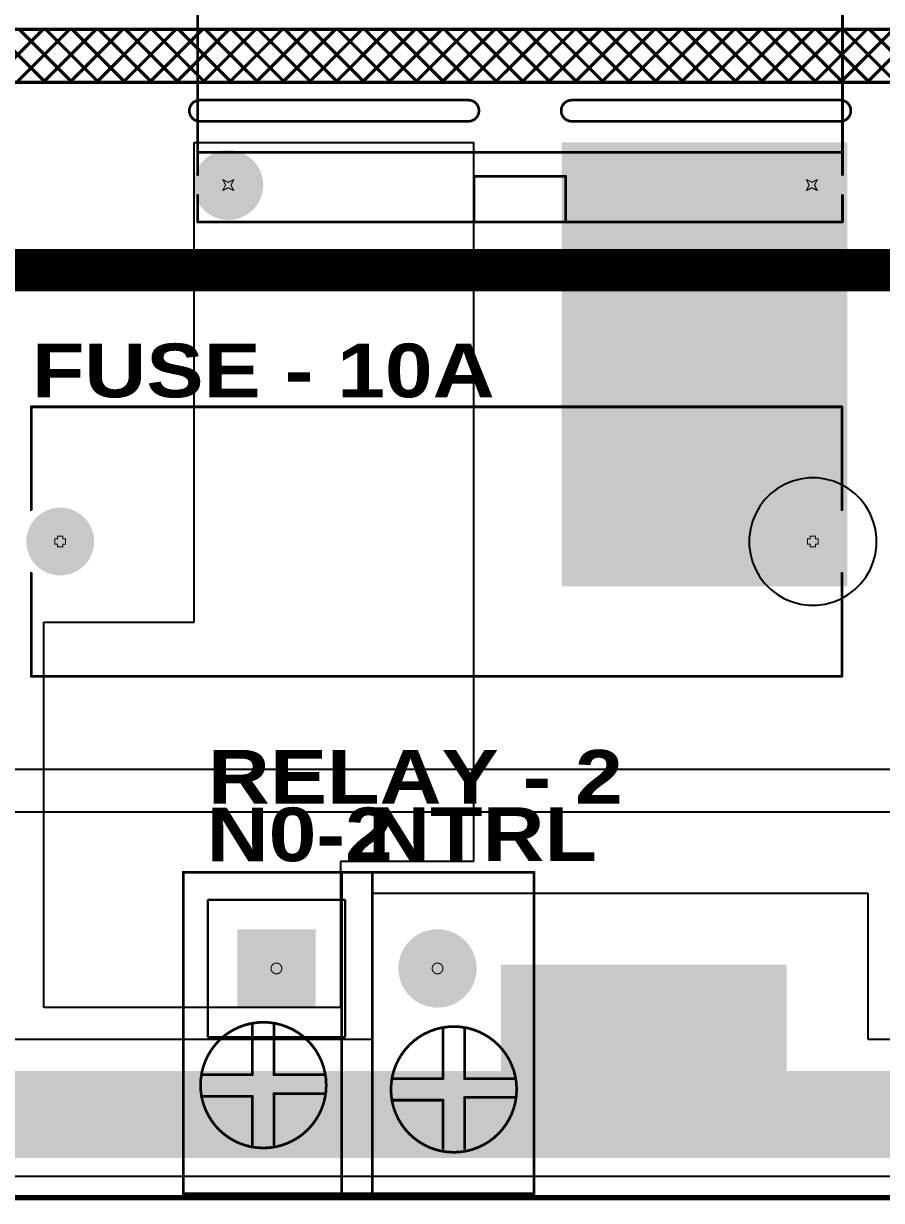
# Model space of a CAD drawing. Header units: inches. Extents: x 0 to 212, y 0 to 208.
# Drawn here: x 1.482 to 3.08, y -0.159 to 2.032 of the extents above; entities that cross this region are included whole.
import ezdxf

# ---------------------------------------------------------------- set-up
doc = ezdxf.new("R2010")
doc.units = ezdxf.units.IN
doc.header["$MEASUREMENT"] = 0
for name, color, linetype in [('Board Outline', 216, 'Continuous'), ('Bottom Layer', 5, 'Continuous'), ('Bottom Overlay', 54, 'Continuous'), ('Bottom Solder', 6, 'Continuous'), ('Drill Drawing', 1, 'Continuous'), ('Multi-Layer', 9, 'Continuous'), ('Pad Holes', 156, 'Continuous'), ('Top Layer', 1, 'Continuous'), ('Top Overlay', 2, 'Continuous'), ('Top Solder', 216, 'Continuous')]:
    doc.layers.add(name, color=color, linetype=linetype)
doc.styles.add('Arial', font='', dxfattribs={"height": 0.2})
doc.styles.add('Arial Black_Bold', font='', dxfattribs={"height": 0.2})
doc.styles.get('Arial').set_extended_font_data('Arial')
doc.styles.get('Arial Black_Bold').set_extended_font_data('Arial Black', bold=True)

# ---------------------------------------------------------------- blocks, each defined once
blk = doc.blocks.new('DBT50G_7_62_2P_BK_P_4')
at = {"layer": 'Bottom Layer'}
blk.add_hatch(color=5, dxfattribs=at).paths.add_polyline_path([(-0.2189, 0.0689), (-0.0811, 0.0689), (-0.0811, -0.0689), (-0.2189, -0.0689)])
h = blk.add_hatch(color=5, dxfattribs=at)
edge = h.paths.add_edge_path()
edge.add_arc((0.15, 0), 0.0689, 0, 360)
at = {"layer": 'Bottom Solder'}
blk.add_hatch(color=6, dxfattribs=at).paths.add_polyline_path([(-0.2229, 0.0729), (-0.0771, 0.0729), (-0.0771, -0.0729), (-0.2229, -0.0729)])
h = blk.add_hatch(color=6, dxfattribs=at)
edge = h.paths.add_edge_path()
edge.add_arc((0.15, 0), 0.0729, 0, 360)
at = {"layer": 'Multi-Layer'}
blk.add_hatch(color=9, dxfattribs=at).paths.add_polyline_path([(-0.2189, 0.0689), (-0.0811, 0.0689), (-0.0811, -0.0689), (-0.2189, -0.0689)])
h = blk.add_hatch(color=9, dxfattribs=at)
edge = h.paths.add_edge_path()
edge.add_arc((0.15, 0), 0.0689, 0, 360)
at = {"layer": 'Pad Holes'}
h = blk.add_hatch(color=7, dxfattribs=at)
edge = h.paths.add_edge_path()
edge.add_arc((-0.15, 0), 0.0335, 0, 360)
h = blk.add_hatch(color=7, dxfattribs=at)
edge = h.paths.add_edge_path()
edge.add_arc((0.15, 0), 0.0335, 0, 360)
at = {"layer": 'Top Layer'}
blk.add_hatch(color=1, dxfattribs=at).paths.add_polyline_path([(-0.2189, 0.0689), (-0.0811, 0.0689), (-0.0811, -0.0689), (-0.2189, -0.0689)])
h = blk.add_hatch(color=1, dxfattribs=at)
edge = h.paths.add_edge_path()
edge.add_arc((0.15, 0), 0.0689, 0, 360)
at = {"layer": 'Top Solder'}
blk.add_hatch(color=216, dxfattribs=at).paths.add_polyline_path([(-0.2229, 0.0729), (-0.0771, 0.0729), (-0.0771, -0.0729), (-0.2229, -0.0729)])
h = blk.add_hatch(color=216, dxfattribs=at)
edge = h.paths.add_edge_path()
edge.add_arc((0.15, 0), 0.0729, 0, 360)
at = {"layer": 'Top Overlay', "const_width": 0.005}
for points in [[(-0.3236, -0.4193), (-0.3236, 0.1791)], [(-0.3236, 0.1791), (0.3299, 0.1791)], [(-0.0284, -0.4193), (-0.0284, 0.1791)], [(-0.0284, 0.1791), (0.0287, 0.1791)], [(0.0287, -0.4193), (0.0287, 0.1791)], [(0.3299, -0.4193), (0.3299, 0.1791)], [(-0.1946, -0.198), (-0.1946, -0.103)], [(-0.1546, -0.198), (-0.1546, -0.103)], [(0.1604, -0.2052), (0.1604, -0.1102)], [(0.2004, -0.2052), (0.2004, -0.1102)], [(-0.2896, -0.198), (-0.1946, -0.198)], [(-0.1546, -0.198), (-0.0596, -0.198)], [(0.0654, -0.2052), (0.1604, -0.2052)], [(0.2004, -0.2052), (0.2954, -0.2052)], [(-0.2896, -0.238), (-0.1946, -0.238)], [(-0.1946, -0.328), (-0.1946, -0.238)], [(-0.1546, -0.328), (-0.1546, -0.233)], [(-0.1546, -0.233), (-0.0596, -0.233)], [(0.2004, -0.3352), (0.2004, -0.2402)], [(0.2004, -0.2402), (0.2954, -0.2402)], [(0.0654, -0.2452), (0.1604, -0.2452)], [(0.1604, -0.3352), (0.1604, -0.2452)], [(-0.3236, -0.4193), (0.3299, -0.4193)], [(-0.0284, -0.4193), (0.0287, -0.4193)]]:
    blk.add_lwpolyline(points, dxfattribs=at)
at = {"layer": 'Top Overlay'}
for points, const_width in [([(-0.3249, 0.1791, 1), (-0.3224, 0.1791, 1)], 0.0025), ([(-0.3249, 0.1791, 1), (-0.3224, 0.1791, 1)], 0.0025), ([(-0.0296, 0.1791, 1), (-0.0271, 0.1791, 1)], 0.0025), ([(-0.0296, 0.1791, 1), (-0.0271, 0.1791, 1)], 0.0025), ([(0.0275, 0.1791, 1), (0.03, 0.1791, 1)], 0.0025), ([(0.0275, 0.1791, 1), (0.03, 0.1791, 1)], 0.0025), ([(0.3287, 0.1791, 1), (0.3312, 0.1791, 1)], 0.0025), ([(0.3287, 0.1791, 1), (0.3312, 0.1791, 1)], 0.0025), ([(-0.0572, -0.2172, 1), (-0.2913, -0.2172, 1)], 0.005), ([(-0.1959, -0.103, 1), (-0.1934, -0.103, 1)], 0.0025), ([(-0.1559, -0.103, 1), (-0.1534, -0.103, 1)], 0.0025), ([(0.2974, -0.2252, 1), (0.0633, -0.2252, 1)], 0.005), ([(0.1591, -0.1102, 1), (0.1616, -0.1102, 1)], 0.0025), ([(0.1991, -0.1102, 1), (0.2016, -0.1102, 1)], 0.0025), ([(-0.2909, -0.198, 1), (-0.2884, -0.198, 1)], 0.0025), ([(-0.1959, -0.198, 1), (-0.1934, -0.198, 1)], 0.0025), ([(-0.1959, -0.198, 1), (-0.1934, -0.198, 1)], 0.0025), ([(-0.1559, -0.198, 1), (-0.1534, -0.198, 1)], 0.0025), ([(-0.1559, -0.198, 1), (-0.1534, -0.198, 1)], 0.0025), ([(-0.0609, -0.198, 1), (-0.0584, -0.198, 1)], 0.0025), ([(-0.2926, -0.2172, 1), (-0.2901, -0.2172, 1)], 0.0025), ([(-0.0585, -0.2172, 1), (-0.056, -0.2172, 1)], 0.0025), ([(0.0641, -0.2052, 1), (0.0666, -0.2052, 1)], 0.0025), ([(0.1591, -0.2052, 1), (0.1616, -0.2052, 1)], 0.0025), ([(0.1591, -0.2052, 1), (0.1616, -0.2052, 1)], 0.0025), ([(0.1991, -0.2052, 1), (0.2016, -0.2052, 1)], 0.0025), ([(0.1991, -0.2052, 1), (0.2016, -0.2052, 1)], 0.0025), ([(0.2941, -0.2052, 1), (0.2966, -0.2052, 1)], 0.0025), ([(-0.2909, -0.238, 1), (-0.2884, -0.238, 1)], 0.0025), ([(-0.1959, -0.238, 1), (-0.1934, -0.238, 1)], 0.0025), ([(-0.1959, -0.238, 1), (-0.1934, -0.238, 1)], 0.0025), ([(-0.1559, -0.233, 1), (-0.1534, -0.233, 1)], 0.0025), ([(-0.1559, -0.233, 1), (-0.1534, -0.233, 1)], 0.0025), ([(-0.0609, -0.233, 1), (-0.0584, -0.233, 1)], 0.0025), ([(0.0621, -0.2252, 1), (0.0645, -0.2252, 1)], 0.0025), ([(0.1991, -0.2402, 1), (0.2016, -0.2402, 1)], 0.0025), ([(0.1991, -0.2402, 1), (0.2016, -0.2402, 1)], 0.0025), ([(0.2941, -0.2402, 1), (0.2966, -0.2402, 1)], 0.0025), ([(0.2962, -0.2252, 1), (0.2987, -0.2252, 1)], 0.0025), ([(0.0641, -0.2452, 1), (0.0666, -0.2452, 1)], 0.0025), ([(0.1591, -0.2452, 1), (0.1616, -0.2452, 1)], 0.0025), ([(0.1591, -0.2452, 1), (0.1616, -0.2452, 1)], 0.0025), ([(-0.1959, -0.328, 1), (-0.1934, -0.328, 1)], 0.0025), ([(-0.1559, -0.328, 1), (-0.1534, -0.328, 1)], 0.0025), ([(0.1591, -0.3352, 1), (0.1616, -0.3352, 1)], 0.0025), ([(0.1991, -0.3352, 1), (0.2016, -0.3352, 1)], 0.0025), ([(-0.3249, -0.4193, 1), (-0.3224, -0.4193, 1)], 0.0025), ([(-0.3249, -0.4193, 1), (-0.3224, -0.4193, 1)], 0.0025), ([(-0.0296, -0.4193, 1), (-0.0271, -0.4193, 1)], 0.0025), ([(-0.0296, -0.4193, 1), (-0.0271, -0.4193, 1)], 0.0025), ([(0.0275, -0.4193, 1), (0.03, -0.4193, 1)], 0.0025), ([(0.0275, -0.4193, 1), (0.03, -0.4193, 1)], 0.0025), ([(0.3287, -0.4193, 1), (0.3312, -0.4193, 1)], 0.0025), ([(0.3287, -0.4193, 1), (0.3312, -0.4193, 1)], 0.0025)]:
    blk.add_lwpolyline(points, format="xyb", close=True, dxfattribs=dict(at, const_width=const_width))
blk = doc.blocks.new('G4A_1A_PE_DC24_95')
at = {"layer": 'Bottom Layer'}
blk.add_hatch(color=5, dxfattribs=at).paths.add_polyline_path([(-0.4094, 0.1732), (-0.5354, 0.1732), (-0.5354, 0.2992), (-0.4094, 0.2992)])
h = blk.add_hatch(color=5, dxfattribs=at)
edge = h.paths.add_edge_path()
edge.add_arc((0.3937, 0.2362), 0.063, 0, 360)
h = blk.add_hatch(color=5, dxfattribs=at)
edge = h.paths.add_edge_path()
edge.add_arc((-0.5433, -0.2362), 0.063, 0, 360)
h = blk.add_hatch(color=5, dxfattribs=at)
edge = h.paths.add_edge_path()
edge.add_arc((0.5433, -0.2362), 0.063, 0, 360)
at = {"layer": 'Bottom Solder'}
blk.add_hatch(color=6, dxfattribs=at).paths.add_polyline_path([(-0.4074, 0.1712), (-0.5374, 0.1712), (-0.5374, 0.3012), (-0.4074, 0.3012)])
h = blk.add_hatch(color=6, dxfattribs=at)
edge = h.paths.add_edge_path()
edge.add_arc((0.3937, 0.2362), 0.065, 0, 360)
h = blk.add_hatch(color=6, dxfattribs=at)
edge = h.paths.add_edge_path()
edge.add_arc((-0.5433, -0.2362), 0.065, 0, 360)
h = blk.add_hatch(color=6, dxfattribs=at)
edge = h.paths.add_edge_path()
edge.add_arc((0.5433, -0.2362), 0.065, 0, 360)
at = {"layer": 'Multi-Layer'}
blk.add_hatch(color=9, dxfattribs=at).paths.add_polyline_path([(-0.4094, 0.1732), (-0.5354, 0.1732), (-0.5354, 0.2992), (-0.4094, 0.2992)])
h = blk.add_hatch(color=9, dxfattribs=at)
edge = h.paths.add_edge_path()
edge.add_arc((0.3937, 0.2362), 0.063, 0, 360)
h = blk.add_hatch(color=9, dxfattribs=at)
edge = h.paths.add_edge_path()
edge.add_arc((-0.5433, -0.2362), 0.063, 0, 360)
h = blk.add_hatch(color=9, dxfattribs=at)
edge = h.paths.add_edge_path()
edge.add_arc((0.5433, -0.2362), 0.063, 0, 360)
at = {"layer": 'Pad Holes'}
h = blk.add_hatch(color=7, dxfattribs=at)
edge = h.paths.add_edge_path()
edge.add_arc((-0.4724, 0.2362), 0.0354, 0, 360)
h = blk.add_hatch(color=7, dxfattribs=at)
edge = h.paths.add_edge_path()
edge.add_arc((0.3937, 0.2362), 0.0354, 0, 360)
h = blk.add_hatch(color=7, dxfattribs=at)
edge = h.paths.add_edge_path()
edge.add_arc((-0.5433, -0.2362), 0.0354, 0, 360)
h = blk.add_hatch(color=7, dxfattribs=at)
edge = h.paths.add_edge_path()
edge.add_arc((0.5433, -0.2362), 0.0354, 0, 360)
at = {"layer": 'Top Layer'}
blk.add_hatch(color=1, dxfattribs=at).paths.add_polyline_path([(-0.4094, 0.1732), (-0.5354, 0.1732), (-0.5354, 0.2992), (-0.4094, 0.2992)])
h = blk.add_hatch(color=1, dxfattribs=at)
edge = h.paths.add_edge_path()
edge.add_arc((0.3937, 0.2362), 0.063, 0, 360)
h = blk.add_hatch(color=1, dxfattribs=at)
edge = h.paths.add_edge_path()
edge.add_arc((-0.5433, -0.2362), 0.063, 0, 360)
h = blk.add_hatch(color=1, dxfattribs=at)
edge = h.paths.add_edge_path()
edge.add_arc((0.5433, -0.2362), 0.063, 0, 360)
at = {"layer": 'Top Solder'}
blk.add_hatch(color=216, dxfattribs=at).paths.add_polyline_path([(-0.4074, 0.1712), (-0.5374, 0.1712), (-0.5374, 0.3012), (-0.4074, 0.3012)])
h = blk.add_hatch(color=216, dxfattribs=at)
edge = h.paths.add_edge_path()
edge.add_arc((0.3937, 0.2362), 0.065, 0, 360)
h = blk.add_hatch(color=216, dxfattribs=at)
edge = h.paths.add_edge_path()
edge.add_arc((-0.5433, -0.2362), 0.065, 0, 360)
h = blk.add_hatch(color=216, dxfattribs=at)
edge = h.paths.add_edge_path()
edge.add_arc((0.5433, -0.2362), 0.065, 0, 360)
at = {"layer": 'Top Overlay', "const_width": 0.005}
for points in [[(-0.6004, -0.2169), (-0.6004, 0.3248)], [(-0.6004, 0.3248), (0.6004, 0.3248)], [(0.6004, -0.217), (0.6004, 0.3248)], [(-0.6004, 0.1569), (0.6004, 0.1569)], [(-0.6004, -0.1752), (0.6004, -0.1752)], [(-0.0861, -0.22), (0.085, -0.22)], [(-0.0861, -0.3051), (-0.0861, -0.22)], [(0.085, -0.3051), (0.085, -0.22)], [(-0.6004, -0.3051), (-0.6004, -0.2555)], [(0.6004, -0.3051), (0.6004, -0.2554)], [(-0.6004, -0.3051), (0.6004, -0.3051)]]:
    blk.add_lwpolyline(points, dxfattribs=at)
at = {"layer": 'Top Overlay', "const_width": 0.0025}
for points in [[(-0.6016, 0.3248, 1), (-0.5991, 0.3248, 1)], [(-0.6017, 0.3248, 1), (-0.5992, 0.3248, 1)], [(0.5991, 0.3248, 1), (0.6016, 0.3248, 1)], [(0.5991, 0.3248, 1), (0.6016, 0.3248, 1)], [(-0.6016, 0.1569, 1), (-0.5991, 0.1569, 1)], [(0.5991, 0.1569, 1), (0.6016, 0.1569, 1)], [(-0.6016, -0.1752, 1), (-0.5991, -0.1752, 1)], [(0.5991, -0.1752, 1), (0.6016, -0.1752, 1)], [(-0.6016, -0.2169, 1), (-0.5991, -0.2169, 1)], [(-0.0874, -0.22, 1), (-0.0849, -0.22, 1)], [(-0.0874, -0.22, 1), (-0.0849, -0.22, 1)], [(0.0837, -0.22, 1), (0.0862, -0.22, 1)], [(0.0837, -0.22, 1), (0.0862, -0.22, 1)], [(0.5991, -0.217, 1), (0.6016, -0.217, 1)], [(-0.6016, -0.2555, 1), (-0.5991, -0.2555, 1)], [(0.5991, -0.2554, 1), (0.6016, -0.2554, 1)], [(-0.6016, -0.3051, 1), (-0.5991, -0.3051, 1)], [(-0.6017, -0.3051, 1), (-0.5992, -0.3051, 1)], [(-0.0874, -0.3051, 1), (-0.0849, -0.3051, 1)], [(0.0837, -0.3051, 1), (0.0862, -0.3051, 1)], [(0.5991, -0.3051, 1), (0.6016, -0.3051, 1)], [(0.5991, -0.3051, 1), (0.6016, -0.3051, 1)]]:
    blk.add_lwpolyline(points, format="xyb", close=True, dxfattribs=at)
at = {"layer": 'Top Overlay', "style": 'Arial'}
blk.add_text('1', height=0.0315, rotation=360, dxfattribs=at).set_placement((-0.3781, 0.2109))
blk = doc.blocks.new('03540101ZXGY_99')
at = {"layer": 'Bottom Layer'}
h = blk.add_hatch(color=5, dxfattribs=at)
edge = h.paths.add_edge_path()
edge.add_arc((-0.7008, 0), 0.0591, 0, 360)
h = blk.add_hatch(color=5, dxfattribs=at)
edge = h.paths.add_edge_path()
edge.add_arc((0.7008, 0), 0.0591, 0, 360)
at = {"layer": 'Bottom Solder'}
h = blk.add_hatch(color=6, dxfattribs=at)
edge = h.paths.add_edge_path()
edge.add_arc((-0.7008, 0), 0.0631, 0, 360)
h = blk.add_hatch(color=6, dxfattribs=at)
edge = h.paths.add_edge_path()
edge.add_arc((0.7008, 0), 0.0631, 0, 360)
at = {"layer": 'Multi-Layer'}
h = blk.add_hatch(color=9, dxfattribs=at)
edge = h.paths.add_edge_path()
edge.add_arc((-0.7008, 0), 0.0591, 0, 360)
h = blk.add_hatch(color=9, dxfattribs=at)
edge = h.paths.add_edge_path()
edge.add_arc((0.7008, 0), 0.0591, 0, 360)
at = {"layer": 'Pad Holes'}
h = blk.add_hatch(color=7, dxfattribs=at)
edge = h.paths.add_edge_path()
edge.add_arc((-0.7008, 0), 0.0297, 0, 360)
h = blk.add_hatch(color=7, dxfattribs=at)
edge = h.paths.add_edge_path()
edge.add_arc((0.7008, 0), 0.0297, 0, 360)
at = {"layer": 'Top Layer'}
h = blk.add_hatch(color=1, dxfattribs=at)
edge = h.paths.add_edge_path()
edge.add_arc((-0.7008, 0), 0.0591, 0, 360)
h = blk.add_hatch(color=1, dxfattribs=at)
edge = h.paths.add_edge_path()
edge.add_arc((0.7008, 0), 0.0591, 0, 360)
at = {"layer": 'Top Solder'}
h = blk.add_hatch(color=216, dxfattribs=at)
edge = h.paths.add_edge_path()
edge.add_arc((-0.7008, 0), 0.0631, 0, 360)
h = blk.add_hatch(color=216, dxfattribs=at)
edge = h.paths.add_edge_path()
edge.add_arc((0.7008, 0), 0.0631, 0, 360)
at = {"layer": 'Top Overlay', "const_width": 0.005}
for points in [[(-0.7549, 0.0591), (-0.7549, 0.2508)], [(-0.7549, 0.2508), (0.7549, 0.2508)], [(0.7549, 0.2508), (0.7549, 0.0591)], [(-0.7549, -0.2508), (-0.7549, -0.0591)], [(0.7549, -0.2508), (0.7549, -0.0591)], [(-0.7549, -0.2508), (0.7549, -0.2508)]]:
    blk.add_lwpolyline(points, dxfattribs=at)
at = {"layer": 'Top Overlay', "const_width": 0.0025}
for points in [[(-0.7561, 0.2508, 1), (-0.7536, 0.2508, 1)], [(-0.7561, 0.2508, 1), (-0.7536, 0.2508, 1)], [(0.7536, 0.2508, 1), (0.7561, 0.2508, 1)], [(0.7536, 0.2508, 1), (0.7561, 0.2508, 1)], [(-0.7561, 0.0591, 1), (-0.7536, 0.0591, 1)], [(0.7536, 0.0591, 1), (0.7561, 0.0591, 1)], [(-0.7561, -0.0591, 1), (-0.7536, -0.0591, 1)], [(0.7536, -0.0591, 1), (0.7561, -0.0591, 1)], [(-0.7561, -0.2508, 1), (-0.7536, -0.2508, 1)], [(-0.7561, -0.2508, 1), (-0.7536, -0.2508, 1)], [(0.7536, -0.2508, 1), (0.7561, -0.2508, 1)], [(0.7536, -0.2508, 1), (0.7561, -0.2508, 1)]]:
    blk.add_lwpolyline(points, format="xyb", close=True, dxfattribs=at)

msp = doc.modelspace()

# ---------------------------------------------------------------- hatches: boundary and pattern name
at = {"layer": 'Bottom Layer'}
msp.add_hatch(color=5, dxfattribs=at).paths.add_polyline_path([(2.484, 0.9843), (3.0162, 0.9843), (3.0162, 1.811), (2.484, 1.811)])
at = {"layer": 'Bottom Solder'}
for points in [[(2.3712, -0.048), (2.9032, -0.048), (2.9032, 0.28), (2.3712, 0.28)], [(0.8464, -0.08), (6.84, -0.08), (6.84, 0.0824), (0.8464, 0.0824)]]:
    msp.add_hatch(color=6, dxfattribs=at).paths.add_polyline_path(points)

# ---------------------------------------------------------------- linework, layer by layer
at = {"layer": 'Board Outline', "const_width": 0.005}
for points in [[(1.7907, 1.87, -0.414214), (1.8104, 1.8897)], [(2.3104, 1.8897, -0.414214), (2.3301, 1.87)], [(2.4832, 1.87, -0.414214), (2.5029, 1.8897)], [(3.0029, 1.8897, -0.414214), (3.0226, 1.87)], [(1.8104, 1.8503, -0.414214), (1.7907, 1.87)], [(2.3301, 1.87, -0.414214), (2.3104, 1.8503)], [(2.5029, 1.8503, -0.414214), (2.4832, 1.87)], [(3.0226, 1.87, -0.414214), (3.0029, 1.8503)]]:
    msp.add_lwpolyline(points, format="xyb", dxfattribs=at)
at = {"layer": 'Board Outline'}
for points, const_width in [([(1.8104, 1.8897), (2.3104, 1.8897)], 0.005), ([(2.5029, 1.8897), (3.0029, 1.8897)], 0.005), ([(1.8104, 1.8503), (2.3104, 1.8503)], 0.005), ([(2.5029, 1.8503), (3.0029, 1.8503)], 0.005), ([(-0.1578, -0.1538), (8.1099, -0.1538)], 0.01)]:
    msp.add_lwpolyline(points, dxfattribs=dict(at, const_width=const_width))
at = {"layer": 'Board Outline', "const_width": 0.0025}
for points in [[(1.8092, 1.8897, 1), (1.8117, 1.8897, 1)], [(1.8092, 1.8897, 1), (1.8117, 1.8897, 1)], [(2.3092, 1.8897, 1), (2.3117, 1.8897, 1)], [(2.3092, 1.8897, 1), (2.3117, 1.8897, 1)], [(2.5016, 1.8897, 1), (2.5041, 1.8897, 1)], [(2.5016, 1.8897, 1), (2.5041, 1.8897, 1)], [(3.0016, 1.8897, 1), (3.0041, 1.8897, 1)], [(3.0016, 1.8897, 1), (3.0041, 1.8897, 1)], [(1.7895, 1.87, 1), (1.792, 1.87, 1)], [(1.7895, 1.87, 1), (1.792, 1.87, 1)], [(2.3289, 1.87, 1), (2.3314, 1.87, 1)], [(2.3289, 1.87, 1), (2.3314, 1.87, 1)], [(2.482, 1.87, 1), (2.4845, 1.87, 1)], [(2.482, 1.87, 1), (2.4845, 1.87, 1)], [(3.0213, 1.87, 1), (3.0238, 1.87, 1)], [(3.0213, 1.87, 1), (3.0238, 1.87, 1)], [(1.8092, 1.8503, 1), (1.8117, 1.8503, 1)], [(1.8092, 1.8503, 1), (1.8117, 1.8503, 1)], [(2.3092, 1.8503, 1), (2.3117, 1.8503, 1)], [(2.3092, 1.8503, 1), (2.3117, 1.8503, 1)], [(2.5016, 1.8503, 1), (2.5041, 1.8503, 1)], [(2.5016, 1.8503, 1), (2.5041, 1.8503, 1)], [(3.0016, 1.8503, 1), (3.0041, 1.8503, 1)], [(3.0016, 1.8503, 1), (3.0041, 1.8503, 1)]]:
    msp.add_lwpolyline(points, format="xyb", close=True, dxfattribs=at)
at = {"layer": 'Bottom Layer'}
for p, q in [((1.8, 0.918), (1.8, 1.811)), ((1.8, 1.811), (2.32, 1.811)), ((2.32, 1.811), (2.32, 0.4724)), ((1.52, 0.2005), (1.52, 0.918)), ((1.52, 0.918), (1.8, 0.918)), ((2.32, 0.4724), (2.0721, 0.4724)), ((2.0721, 0.4724), (2.0721, 0.2005)), ((2.1316, 0.1412), (2.1316, 0.413)), ((2.1316, 0.413), (3.0542, 0.413)), ((3.0542, 0.413), (3.0542, 0.1412)), ((2.0721, 0.2005), (1.52, 0.2005)), ((1.4567, 0.1412), (1.5195, 0.1412)), ((1.5195, 0.1412), (1.52, 0.1412)), ((1.52, 0.1412), (2.0721, 0.1412)), ((2.0721, 0.1412), (2.0726, 0.1412)), ((2.0726, 0.1412), (2.1316, 0.1412)), ((3.0542, 0.1412), (3.1137, 0.1412)), ((6.9685, -0.1145), (0.615, -0.1145))]:
    msp.add_line(p, q, dxfattribs=at)
at = {"layer": 'Bottom Overlay', "const_width": 0.006}
for points in [[(-0.122, 2.0216), (8.075, 2.0216)], [(1.4198, 1.923), (1.5184, 2.0216)], [(1.4241, 2.0216), (1.5227, 1.923)], [(1.4693, 1.923), (1.5679, 2.0216)], [(1.4736, 2.0216), (1.5722, 1.923)], [(1.5188, 1.923), (1.6174, 2.0216)], [(1.5231, 2.0216), (1.6217, 1.923)], [(1.5683, 1.923), (1.6669, 2.0216)], [(1.5726, 2.0216), (1.6712, 1.923)], [(1.6178, 1.923), (1.7164, 2.0216)], [(1.6221, 2.0216), (1.7207, 1.923)], [(1.6673, 1.923), (1.7659, 2.0216)], [(1.6716, 2.0216), (1.7702, 1.923)], [(1.7168, 1.923), (1.8154, 2.0216)], [(1.7211, 2.0216), (1.8197, 1.923)], [(1.7663, 1.923), (1.8649, 2.0216)], [(1.7706, 2.0216), (1.8692, 1.923)], [(1.8158, 1.923), (1.9144, 2.0216)], [(1.8201, 2.0216), (1.9187, 1.923)], [(1.8653, 1.923), (1.9639, 2.0216)], [(1.8696, 2.0216), (1.9682, 1.923)], [(1.9148, 1.923), (2.0134, 2.0216)], [(1.9191, 2.0216), (2.0177, 1.923)], [(1.9643, 1.923), (2.0629, 2.0216)], [(1.9686, 2.0216), (2.0672, 1.923)], [(2.0138, 1.923), (2.1124, 2.0216)], [(2.0181, 2.0216), (2.1167, 1.923)], [(2.0633, 1.923), (2.1619, 2.0216)], [(2.0676, 2.0216), (2.1662, 1.923)], [(2.1128, 1.923), (2.2114, 2.0216)], [(2.1171, 2.0216), (2.2157, 1.923)], [(2.1623, 1.923), (2.2609, 2.0216)], [(2.1665, 2.0216), (2.2652, 1.923)], [(2.2118, 1.923), (2.3104, 2.0216)], [(2.216, 2.0216), (2.3147, 1.923)], [(2.2613, 1.923), (2.3599, 2.0216)], [(2.2655, 2.0216), (2.3642, 1.923)], [(2.3107, 1.923), (2.4094, 2.0216)], [(2.315, 2.0216), (2.4137, 1.923)], [(2.3602, 1.923), (2.4589, 2.0216)], [(2.3645, 2.0216), (2.4632, 1.923)], [(2.4097, 1.923), (2.5084, 2.0216)], [(2.414, 2.0216), (2.5127, 1.923)], [(2.4592, 1.923), (2.5579, 2.0216)], [(2.4635, 2.0216), (2.5622, 1.923)], [(2.5087, 1.923), (2.6074, 2.0216)], [(2.513, 2.0216), (2.6117, 1.923)], [(2.5582, 1.923), (2.6569, 2.0216)], [(2.5625, 2.0216), (2.6612, 1.923)], [(2.6077, 1.923), (2.7064, 2.0216)], [(2.612, 2.0216), (2.7107, 1.923)], [(2.6572, 1.923), (2.7559, 2.0216)], [(2.6615, 2.0216), (2.7602, 1.923)], [(2.7067, 1.923), (2.8054, 2.0216)], [(2.711, 2.0216), (2.8096, 1.923)], [(2.7562, 1.923), (2.8549, 2.0216)], [(2.7605, 2.0216), (2.8591, 1.923)], [(2.8057, 1.923), (2.9043, 2.0216)], [(2.81, 2.0216), (2.9086, 1.923)], [(2.8552, 1.923), (2.9538, 2.0216)], [(2.8595, 2.0216), (2.9581, 1.923)], [(2.9047, 1.923), (3.0033, 2.0216)], [(2.909, 2.0216), (3.0076, 1.923)], [(2.9542, 1.923), (3.0528, 2.0216)], [(2.9585, 2.0216), (3.0571, 1.923)], [(3.0037, 1.923), (3.1023, 2.0216)], [(3.008, 2.0216), (3.1066, 1.923)], [(3.0532, 1.923), (3.1518, 2.0216)], [(3.0575, 2.0216), (3.1561, 1.923)], [(-0.122, 1.923), (8.075, 1.923)]]:
    msp.add_lwpolyline(points, dxfattribs=at)
at = {"layer": 'Bottom Overlay', "const_width": 0.003}
for points in [[(1.5169, 2.0216, 1), (1.5199, 2.0216, 1)], [(1.5216, 2.0216, 1), (1.5246, 2.0216, 1)], [(1.5664, 2.0216, 1), (1.5694, 2.0216, 1)], [(1.5711, 2.0216, 1), (1.5741, 2.0216, 1)], [(1.6159, 2.0216, 1), (1.6189, 2.0216, 1)], [(1.6206, 2.0216, 1), (1.6236, 2.0216, 1)], [(1.6654, 2.0216, 1), (1.6684, 2.0216, 1)], [(1.6701, 2.0216, 1), (1.6731, 2.0216, 1)], [(1.7149, 2.0216, 1), (1.7179, 2.0216, 1)], [(1.7196, 2.0216, 1), (1.7226, 2.0216, 1)], [(1.7644, 2.0216, 1), (1.7674, 2.0216, 1)], [(1.7691, 2.0216, 1), (1.7721, 2.0216, 1)], [(1.8139, 2.0216, 1), (1.8169, 2.0216, 1)], [(1.8186, 2.0216, 1), (1.8216, 2.0216, 1)], [(1.8634, 2.0216, 1), (1.8664, 2.0216, 1)], [(1.8681, 2.0216, 1), (1.8711, 2.0216, 1)], [(1.9129, 2.0216, 1), (1.9159, 2.0216, 1)], [(1.9176, 2.0216, 1), (1.9206, 2.0216, 1)], [(1.9624, 2.0216, 1), (1.9654, 2.0216, 1)], [(1.9671, 2.0216, 1), (1.9701, 2.0216, 1)], [(2.0119, 2.0216, 1), (2.0149, 2.0216, 1)], [(2.0166, 2.0216, 1), (2.0196, 2.0216, 1)], [(2.0614, 2.0216, 1), (2.0644, 2.0216, 1)], [(2.0661, 2.0216, 1), (2.0691, 2.0216, 1)], [(2.1109, 2.0216, 1), (2.1139, 2.0216, 1)], [(2.1156, 2.0216, 1), (2.1186, 2.0216, 1)], [(2.1604, 2.0216, 1), (2.1634, 2.0216, 1)], [(2.165, 2.0216, 1), (2.168, 2.0216, 1)], [(2.2099, 2.0216, 1), (2.2129, 2.0216, 1)], [(2.2145, 2.0216, 1), (2.2175, 2.0216, 1)], [(2.2594, 2.0216, 1), (2.2624, 2.0216, 1)], [(2.264, 2.0216, 1), (2.267, 2.0216, 1)], [(2.3089, 2.0216, 1), (2.3119, 2.0216, 1)], [(2.3135, 2.0216, 1), (2.3165, 2.0216, 1)], [(2.3584, 2.0216, 1), (2.3614, 2.0216, 1)], [(2.363, 2.0216, 1), (2.366, 2.0216, 1)], [(2.4079, 2.0216, 1), (2.4109, 2.0216, 1)], [(2.4125, 2.0216, 1), (2.4155, 2.0216, 1)], [(2.4574, 2.0216, 1), (2.4604, 2.0216, 1)], [(2.462, 2.0216, 1), (2.465, 2.0216, 1)], [(2.5069, 2.0216, 1), (2.5099, 2.0216, 1)], [(2.5115, 2.0216, 1), (2.5145, 2.0216, 1)], [(2.5564, 2.0216, 1), (2.5594, 2.0216, 1)], [(2.561, 2.0216, 1), (2.564, 2.0216, 1)], [(2.6059, 2.0216, 1), (2.6089, 2.0216, 1)], [(2.6105, 2.0216, 1), (2.6135, 2.0216, 1)], [(2.6554, 2.0216, 1), (2.6584, 2.0216, 1)], [(2.66, 2.0216, 1), (2.663, 2.0216, 1)], [(2.7049, 2.0216, 1), (2.7079, 2.0216, 1)], [(2.7095, 2.0216, 1), (2.7125, 2.0216, 1)], [(2.7544, 2.0216, 1), (2.7574, 2.0216, 1)], [(2.759, 2.0216, 1), (2.762, 2.0216, 1)], [(2.8039, 2.0216, 1), (2.8069, 2.0216, 1)], [(2.8085, 2.0216, 1), (2.8115, 2.0216, 1)], [(2.8534, 2.0216, 1), (2.8564, 2.0216, 1)], [(2.858, 2.0216, 1), (2.861, 2.0216, 1)], [(2.9028, 2.0216, 1), (2.9058, 2.0216, 1)], [(2.9075, 2.0216, 1), (2.9105, 2.0216, 1)], [(2.9523, 2.0216, 1), (2.9553, 2.0216, 1)], [(2.957, 2.0216, 1), (2.96, 2.0216, 1)], [(3.0018, 2.0216, 1), (3.0048, 2.0216, 1)], [(3.0065, 2.0216, 1), (3.0095, 2.0216, 1)], [(3.0513, 2.0216, 1), (3.0543, 2.0216, 1)], [(3.056, 2.0216, 1), (3.059, 2.0216, 1)], [(1.5173, 1.923, 1), (1.5203, 1.923, 1)], [(1.5212, 1.923, 1), (1.5242, 1.923, 1)], [(1.5668, 1.923, 1), (1.5698, 1.923, 1)], [(1.5707, 1.923, 1), (1.5737, 1.923, 1)], [(1.6163, 1.923, 1), (1.6193, 1.923, 1)], [(1.6202, 1.923, 1), (1.6232, 1.923, 1)], [(1.6658, 1.923, 1), (1.6688, 1.923, 1)], [(1.6697, 1.923, 1), (1.6727, 1.923, 1)], [(1.7153, 1.923, 1), (1.7183, 1.923, 1)], [(1.7192, 1.923, 1), (1.7222, 1.923, 1)], [(1.7648, 1.923, 1), (1.7678, 1.923, 1)], [(1.7687, 1.923, 1), (1.7717, 1.923, 1)], [(1.8143, 1.923, 1), (1.8173, 1.923, 1)], [(1.8182, 1.923, 1), (1.8212, 1.923, 1)], [(1.8638, 1.923, 1), (1.8668, 1.923, 1)], [(1.8677, 1.923, 1), (1.8707, 1.923, 1)], [(1.9133, 1.923, 1), (1.9163, 1.923, 1)], [(1.9172, 1.923, 1), (1.9202, 1.923, 1)], [(1.9628, 1.923, 1), (1.9658, 1.923, 1)], [(1.9667, 1.923, 1), (1.9697, 1.923, 1)], [(2.0123, 1.923, 1), (2.0153, 1.923, 1)], [(2.0162, 1.923, 1), (2.0192, 1.923, 1)], [(2.0618, 1.923, 1), (2.0648, 1.923, 1)], [(2.0657, 1.923, 1), (2.0687, 1.923, 1)], [(2.1113, 1.923, 1), (2.1143, 1.923, 1)], [(2.1152, 1.923, 1), (2.1182, 1.923, 1)], [(2.1608, 1.923, 1), (2.1638, 1.923, 1)], [(2.1647, 1.923, 1), (2.1677, 1.923, 1)], [(2.2103, 1.923, 1), (2.2133, 1.923, 1)], [(2.2142, 1.923, 1), (2.2172, 1.923, 1)], [(2.2598, 1.923, 1), (2.2628, 1.923, 1)], [(2.2637, 1.923, 1), (2.2667, 1.923, 1)], [(2.3092, 1.923, 1), (2.3122, 1.923, 1)], [(2.3132, 1.923, 1), (2.3162, 1.923, 1)], [(2.3587, 1.923, 1), (2.3617, 1.923, 1)], [(2.3627, 1.923, 1), (2.3657, 1.923, 1)], [(2.4082, 1.923, 1), (2.4112, 1.923, 1)], [(2.4122, 1.923, 1), (2.4152, 1.923, 1)], [(2.4577, 1.923, 1), (2.4607, 1.923, 1)], [(2.4617, 1.923, 1), (2.4647, 1.923, 1)], [(2.5072, 1.923, 1), (2.5102, 1.923, 1)], [(2.5112, 1.923, 1), (2.5142, 1.923, 1)], [(2.5567, 1.923, 1), (2.5597, 1.923, 1)], [(2.5607, 1.923, 1), (2.5637, 1.923, 1)], [(2.6062, 1.923, 1), (2.6092, 1.923, 1)], [(2.6102, 1.923, 1), (2.6132, 1.923, 1)], [(2.6557, 1.923, 1), (2.6587, 1.923, 1)], [(2.6597, 1.923, 1), (2.6627, 1.923, 1)], [(2.7052, 1.923, 1), (2.7082, 1.923, 1)], [(2.7092, 1.923, 1), (2.7122, 1.923, 1)], [(2.7547, 1.923, 1), (2.7577, 1.923, 1)], [(2.7587, 1.923, 1), (2.7617, 1.923, 1)], [(2.8042, 1.923, 1), (2.8072, 1.923, 1)], [(2.8081, 1.923, 1), (2.8111, 1.923, 1)], [(2.8537, 1.923, 1), (2.8567, 1.923, 1)], [(2.8576, 1.923, 1), (2.8606, 1.923, 1)], [(2.9032, 1.923, 1), (2.9062, 1.923, 1)], [(2.9071, 1.923, 1), (2.9101, 1.923, 1)], [(2.9527, 1.923, 1), (2.9557, 1.923, 1)], [(2.9566, 1.923, 1), (2.9596, 1.923, 1)], [(3.0022, 1.923, 1), (3.0052, 1.923, 1)], [(3.0061, 1.923, 1), (3.0091, 1.923, 1)], [(3.0517, 1.923, 1), (3.0547, 1.923, 1)], [(3.0556, 1.923, 1), (3.0586, 1.923, 1)]]:
    msp.add_lwpolyline(points, format="xyb", close=True, dxfattribs=at)
at = {"layer": 'Drill Drawing', "const_width": 0.002}
for points in [[(1.8533, 1.7416), (1.8633, 1.7366)], [(1.8533, 1.7416), (1.8583, 1.7316)], [(1.8533, 1.7216), (1.8583, 1.7316)], [(1.8633, 1.7366), (1.8733, 1.7416)], [(1.8683, 1.7316), (1.8733, 1.7416)], [(1.8683, 1.7316), (1.8733, 1.7216)], [(2.94, 1.7416), (2.95, 1.7366)], [(2.94, 1.7416), (2.945, 1.7316)], [(2.94, 1.7216), (2.945, 1.7316)], [(2.95, 1.7366), (2.96, 1.7416)], [(2.955, 1.7316), (2.96, 1.7416)], [(2.955, 1.7316), (2.96, 1.7216)], [(1.8533, 1.7216), (1.8633, 1.7266)], [(1.8633, 1.7266), (1.8733, 1.7216)], [(2.94, 1.7216), (2.95, 1.7266)], [(2.95, 1.7266), (2.96, 1.7216)], [(1.5403, 1.0629), (1.5403, 1.0729)], [(1.5403, 1.0729), (1.5453, 1.0729)], [(1.5453, 1.0729), (1.5453, 1.0779)], [(1.5453, 1.0779), (1.5553, 1.0779)], [(1.5553, 1.0729), (1.5553, 1.0779)], [(1.5553, 1.0729), (1.5603, 1.0729)], [(1.5603, 1.0629), (1.5603, 1.0729)], [(2.9419, 1.0629), (2.9419, 1.0729)], [(2.9419, 1.0729), (2.9469, 1.0729)], [(2.9469, 1.0729), (2.9469, 1.0779)], [(2.9469, 1.0779), (2.9569, 1.0779)], [(2.9569, 1.0729), (2.9569, 1.0779)], [(2.9569, 1.0729), (2.9619, 1.0729)], [(2.9619, 1.0629), (2.9619, 1.0729)], [(1.5403, 1.0629), (1.5453, 1.0629)], [(1.5453, 1.0579), (1.5453, 1.0629)], [(1.5453, 1.0579), (1.5553, 1.0579)], [(1.5553, 1.0629), (1.5603, 1.0629)], [(1.5553, 1.0579), (1.5553, 1.0629)], [(2.9419, 1.0629), (2.9469, 1.0629)], [(2.9469, 1.0579), (2.9469, 1.0629)], [(2.9469, 1.0579), (2.9569, 1.0579)], [(2.9569, 1.0629), (2.9619, 1.0629)], [(2.9569, 1.0579), (2.9569, 1.0629)]]:
    msp.add_lwpolyline(points, dxfattribs=at)
at = {"layer": 'Drill Drawing'}
for points, const_width in [([(1.8528, 1.7416, 1), (1.8538, 1.7416, 1)], 0.001), ([(1.8528, 1.7416, 1), (1.8538, 1.7416, 1)], 0.001), ([(1.8578, 1.7316, 1), (1.8588, 1.7316, 1)], 0.001), ([(1.8578, 1.7316, 1), (1.8588, 1.7316, 1)], 0.001), ([(1.8628, 1.7366, 1), (1.8638, 1.7366, 1)], 0.001), ([(1.8628, 1.7366, 1), (1.8638, 1.7366, 1)], 0.001), ([(1.8678, 1.7316, 1), (1.8688, 1.7316, 1)], 0.001), ([(1.8678, 1.7316, 1), (1.8688, 1.7316, 1)], 0.001), ([(1.8728, 1.7416, 1), (1.8738, 1.7416, 1)], 0.001), ([(1.8728, 1.7416, 1), (1.8738, 1.7416, 1)], 0.001), ([(2.9395, 1.7416, 1), (2.9405, 1.7416, 1)], 0.001), ([(2.9395, 1.7416, 1), (2.9405, 1.7416, 1)], 0.001), ([(2.9445, 1.7316, 1), (2.9455, 1.7316, 1)], 0.001), ([(2.9445, 1.7316, 1), (2.9455, 1.7316, 1)], 0.001), ([(2.9495, 1.7366, 1), (2.9505, 1.7366, 1)], 0.001), ([(2.9495, 1.7366, 1), (2.9505, 1.7366, 1)], 0.001), ([(2.9545, 1.7316, 1), (2.9555, 1.7316, 1)], 0.001), ([(2.9545, 1.7316, 1), (2.9555, 1.7316, 1)], 0.001), ([(2.9595, 1.7416, 1), (2.9605, 1.7416, 1)], 0.001), ([(2.9595, 1.7416, 1), (2.9605, 1.7416, 1)], 0.001), ([(1.8528, 1.7216, 1), (1.8538, 1.7216, 1)], 0.001), ([(1.8528, 1.7216, 1), (1.8538, 1.7216, 1)], 0.001), ([(1.8628, 1.7266, 1), (1.8638, 1.7266, 1)], 0.001), ([(1.8628, 1.7266, 1), (1.8638, 1.7266, 1)], 0.001), ([(1.8728, 1.7216, 1), (1.8738, 1.7216, 1)], 0.001), ([(1.8728, 1.7216, 1), (1.8738, 1.7216, 1)], 0.001), ([(2.9395, 1.7216, 1), (2.9405, 1.7216, 1)], 0.001), ([(2.9395, 1.7216, 1), (2.9405, 1.7216, 1)], 0.001), ([(2.9495, 1.7266, 1), (2.9505, 1.7266, 1)], 0.001), ([(2.9495, 1.7266, 1), (2.9505, 1.7266, 1)], 0.001), ([(2.9595, 1.7216, 1), (2.9605, 1.7216, 1)], 0.001), ([(2.9595, 1.7216, 1), (2.9605, 1.7216, 1)], 0.001), ([(1.5398, 1.0729, 1), (1.5408, 1.0729, 1)], 0.001), ([(1.5398, 1.0729, 1), (1.5408, 1.0729, 1)], 0.001), ([(1.5448, 1.0779, 1), (1.5458, 1.0779, 1)], 0.001), ([(1.5448, 1.0779, 1), (1.5458, 1.0779, 1)], 0.001), ([(1.5448, 1.0729, 1), (1.5458, 1.0729, 1)], 0.001), ([(1.5448, 1.0729, 1), (1.5458, 1.0729, 1)], 0.001), ([(1.5548, 1.0779, 1), (1.5558, 1.0779, 1)], 0.001), ([(1.5548, 1.0779, 1), (1.5558, 1.0779, 1)], 0.001), ([(1.5548, 1.0729, 1), (1.5558, 1.0729, 1)], 0.001), ([(1.5548, 1.0729, 1), (1.5558, 1.0729, 1)], 0.001), ([(1.5598, 1.0729, 1), (1.5608, 1.0729, 1)], 0.001), ([(1.5598, 1.0729, 1), (1.5608, 1.0729, 1)], 0.001), ([(2.9414, 1.0729, 1), (2.9424, 1.0729, 1)], 0.001), ([(2.9414, 1.0729, 1), (2.9424, 1.0729, 1)], 0.001), ([(2.9464, 1.0779, 1), (2.9474, 1.0779, 1)], 0.001), ([(2.9464, 1.0779, 1), (2.9474, 1.0779, 1)], 0.001), ([(2.9464, 1.0729, 1), (2.9474, 1.0729, 1)], 0.001), ([(2.9464, 1.0729, 1), (2.9474, 1.0729, 1)], 0.001), ([(2.9564, 1.0779, 1), (2.9574, 1.0779, 1)], 0.001), ([(2.9564, 1.0779, 1), (2.9574, 1.0779, 1)], 0.001), ([(2.9564, 1.0729, 1), (2.9574, 1.0729, 1)], 0.001), ([(2.9564, 1.0729, 1), (2.9574, 1.0729, 1)], 0.001), ([(2.9614, 1.0729, 1), (2.9624, 1.0729, 1)], 0.001), ([(2.9614, 1.0729, 1), (2.9624, 1.0729, 1)], 0.001), ([(1.5398, 1.0629, 1), (1.5408, 1.0629, 1)], 0.001), ([(1.5398, 1.0629, 1), (1.5408, 1.0629, 1)], 0.001), ([(1.5448, 1.0629, 1), (1.5458, 1.0629, 1)], 0.001), ([(1.5448, 1.0629, 1), (1.5458, 1.0629, 1)], 0.001), ([(1.5448, 1.0579, 1), (1.5458, 1.0579, 1)], 0.001), ([(1.5448, 1.0579, 1), (1.5458, 1.0579, 1)], 0.001), ([(1.5548, 1.0629, 1), (1.5558, 1.0629, 1)], 0.001), ([(1.5548, 1.0629, 1), (1.5558, 1.0629, 1)], 0.001), ([(1.5548, 1.0579, 1), (1.5558, 1.0579, 1)], 0.001), ([(1.5548, 1.0579, 1), (1.5558, 1.0579, 1)], 0.001), ([(1.5598, 1.0629, 1), (1.5608, 1.0629, 1)], 0.001), ([(1.5598, 1.0629, 1), (1.5608, 1.0629, 1)], 0.001), ([(2.9414, 1.0629, 1), (2.9424, 1.0629, 1)], 0.001), ([(2.9414, 1.0629, 1), (2.9424, 1.0629, 1)], 0.001), ([(2.9464, 1.0629, 1), (2.9474, 1.0629, 1)], 0.001), ([(2.9464, 1.0629, 1), (2.9474, 1.0629, 1)], 0.001), ([(2.9464, 1.0579, 1), (2.9474, 1.0579, 1)], 0.001), ([(2.9464, 1.0579, 1), (2.9474, 1.0579, 1)], 0.001), ([(2.9564, 1.0629, 1), (2.9574, 1.0629, 1)], 0.001), ([(2.9564, 1.0629, 1), (2.9574, 1.0629, 1)], 0.001), ([(2.9564, 1.0579, 1), (2.9574, 1.0579, 1)], 0.001), ([(2.9564, 1.0579, 1), (2.9574, 1.0579, 1)], 0.001), ([(2.9614, 1.0629, 1), (2.9624, 1.0629, 1)], 0.001), ([(2.9614, 1.0629, 1), (2.9624, 1.0629, 1)], 0.001), ([(1.9629, 0.2731, 1), (1.9429, 0.2731, 1)], 0.002), ([(1.9424, 0.2731, 1), (1.9434, 0.2731, 1)], 0.001), ([(1.9624, 0.2731, 1), (1.9634, 0.2731, 1)], 0.001), ([(2.2629, 0.2731, 1), (2.2429, 0.2731, 1)], 0.002), ([(2.2424, 0.2731, 1), (2.2434, 0.2731, 1)], 0.001), ([(2.2624, 0.2731, 1), (2.2634, 0.2731, 1)], 0.001)]:
    msp.add_lwpolyline(points, format="xyb", close=True, dxfattribs=dict(at, const_width=const_width))
at = {"layer": 'Multi-Layer'}
for p, q in [((1.7993, 1.8867), (1.7937, 1.8812)), ((1.8065, 1.8897), (1.7993, 1.8867)), ((1.8104, 1.8897), (1.8065, 1.8897)), ((2.3104, 1.8897), (1.8104, 1.8897)), ((2.3143, 1.8897), (2.3104, 1.8897)), ((2.3104, 1.8897), (2.3104, 1.8897)), ((2.3216, 1.8867), (2.3143, 1.8897)), ((2.3271, 1.8812), (2.3216, 1.8867)), ((2.4862, 1.8812), (2.4917, 1.8867)), ((2.4917, 1.8867), (2.499, 1.8897)), ((2.499, 1.8897), (2.5029, 1.8897)), ((2.5029, 1.8897), (2.5029, 1.8897)), ((2.5029, 1.8897), (3.0029, 1.8897)), ((3.0029, 1.8897), (3.0068, 1.8897)), ((3.0068, 1.8897), (3.014, 1.8867)), ((3.014, 1.8867), (3.0196, 1.8812)), ((1.7937, 1.8812), (1.7907, 1.8739)), ((1.7907, 1.8739), (1.7907, 1.87)), ((1.7907, 1.87), (1.7907, 1.8661)), ((1.7907, 1.8661), (1.7937, 1.8588)), ((2.3301, 1.8739), (2.3271, 1.8812)), ((2.3271, 1.8588), (2.3301, 1.8661)), ((2.3301, 1.87), (2.3301, 1.8739)), ((2.3301, 1.8661), (2.3301, 1.87)), ((2.4832, 1.8739), (2.4862, 1.8812)), ((2.4832, 1.87), (2.4832, 1.8739)), ((2.4832, 1.8661), (2.4832, 1.87)), ((2.4862, 1.8588), (2.4832, 1.8661)), ((3.0196, 1.8812), (3.0226, 1.8739)), ((3.0226, 1.8661), (3.0196, 1.8588)), ((3.0226, 1.8739), (3.0226, 1.87)), ((3.0226, 1.87), (3.0226, 1.8661)), ((1.7937, 1.8588), (1.7993, 1.8533)), ((1.7993, 1.8533), (1.8065, 1.8503)), ((1.8065, 1.8503), (1.8104, 1.8503)), ((1.8104, 1.8503), (2.3104, 1.8503)), ((1.8104, 1.8503), (1.8104, 1.8503)), ((2.3104, 1.8503), (2.3143, 1.8503)), ((2.3143, 1.8503), (2.3216, 1.8533)), ((2.3216, 1.8533), (2.3271, 1.8588)), ((2.4917, 1.8533), (2.4862, 1.8588)), ((2.499, 1.8503), (2.4917, 1.8533)), ((2.5029, 1.8503), (2.499, 1.8503)), ((3.0029, 1.8503), (2.5029, 1.8503)), ((3.0068, 1.8503), (3.0029, 1.8503)), ((3.0029, 1.8503), (3.0029, 1.8503)), ((3.014, 1.8533), (3.0068, 1.8503)), ((3.0196, 1.8588), (3.014, 1.8533))]:
    msp.add_line(p, q, dxfattribs=at)
at = {"layer": 'Top Layer'}
for p, q in [((-0.1276, 1.6095), (7.028, 1.6095)), ((2.9287, 1.1843), (2.9137, 1.1803)), ((2.9287, 1.1843), (2.9137, 1.1803)), ((2.9441, 1.1864), (2.9287, 1.1843)), ((2.9441, 1.1864), (2.9287, 1.1843)), ((2.9519, 1.1864), (2.9441, 1.1864)), ((2.9597, 1.1864), (2.9441, 1.1864)), ((2.9597, 1.1864), (2.9519, 1.1864)), ((2.9751, 1.1843), (2.9597, 1.1864)), ((2.9751, 1.1843), (2.9597, 1.1864)), ((2.9901, 1.1803), (2.9751, 1.1843)), ((2.9901, 1.1803), (2.9751, 1.1843)), ((2.8859, 1.1666), (2.8736, 1.1572)), ((2.8859, 1.1666), (2.8736, 1.1572)), ((2.8994, 1.1744), (2.8859, 1.1666)), ((2.8994, 1.1744), (2.8859, 1.1666)), ((2.9137, 1.1803), (2.8994, 1.1744)), ((2.9137, 1.1803), (2.8994, 1.1744)), ((3.0044, 1.1744), (2.9901, 1.1803)), ((3.0044, 1.1744), (2.9901, 1.1803)), ((3.0179, 1.1666), (3.0044, 1.1744)), ((3.0179, 1.1666), (3.0044, 1.1744)), ((3.0302, 1.1572), (3.0179, 1.1666)), ((3.0302, 1.1572), (3.0179, 1.1666)), ((2.8626, 1.1462), (2.8532, 1.1339)), ((2.8626, 1.1462), (2.8532, 1.1339)), ((2.8736, 1.1572), (2.8626, 1.1462)), ((2.8736, 1.1572), (2.8626, 1.1462)), ((3.0412, 1.1462), (3.0302, 1.1572)), ((3.0412, 1.1462), (3.0302, 1.1572)), ((3.0506, 1.1339), (3.0412, 1.1462)), ((3.0506, 1.1339), (3.0412, 1.1462)), ((2.8454, 1.1204), (2.8395, 1.1061)), ((2.8454, 1.1204), (2.8395, 1.1061)), ((2.8532, 1.1339), (2.8454, 1.1204)), ((2.8532, 1.1339), (2.8454, 1.1204)), ((3.0584, 1.1204), (3.0506, 1.1339)), ((3.0584, 1.1204), (3.0506, 1.1339)), ((3.0643, 1.1061), (3.0584, 1.1204)), ((3.0643, 1.1061), (3.0584, 1.1204)), ((2.8395, 1.1061), (2.8355, 1.0911)), ((2.8395, 1.1061), (2.8355, 1.0911)), ((3.0684, 1.0911), (3.0643, 1.1061)), ((3.0684, 1.0911), (3.0643, 1.1061)), ((2.8355, 1.0911), (2.8334, 1.0757)), ((2.8355, 1.0911), (2.8334, 1.0757)), ((2.8334, 1.0757), (2.8334, 1.0679)), ((2.8334, 1.0757), (2.8334, 1.0601)), ((3.0704, 1.0757), (3.0684, 1.0911)), ((3.0704, 1.0757), (3.0684, 1.0911)), ((3.0704, 1.0679), (3.0704, 1.0757)), ((3.0704, 1.0601), (3.0704, 1.0757)), ((2.8334, 1.0679), (2.8334, 1.0679)), ((2.8334, 1.0679), (2.8334, 1.0601)), ((2.8334, 1.0601), (2.8355, 1.0447)), ((2.8334, 1.0601), (2.8355, 1.0447)), ((3.0684, 1.0447), (3.0704, 1.0601)), ((3.0684, 1.0447), (3.0704, 1.0601)), ((3.0704, 1.0601), (3.0704, 1.0679)), ((2.8355, 1.0447), (2.8395, 1.0297)), ((2.8355, 1.0447), (2.8395, 1.0297)), ((3.0643, 1.0297), (3.0684, 1.0447)), ((3.0643, 1.0297), (3.0684, 1.0447)), ((2.8395, 1.0297), (2.8454, 1.0154)), ((2.8395, 1.0297), (2.8454, 1.0154)), ((2.8454, 1.0154), (2.8532, 1.0019)), ((2.8454, 1.0154), (2.8532, 1.0019)), ((3.0506, 1.0019), (3.0584, 1.0154)), ((3.0506, 1.0019), (3.0584, 1.0154)), ((3.0584, 1.0154), (3.0643, 1.0297)), ((3.0584, 1.0154), (3.0643, 1.0297)), ((2.8532, 1.0019), (2.8626, 0.9896)), ((2.8532, 1.0019), (2.8626, 0.9896)), ((2.8626, 0.9896), (2.8736, 0.9786)), ((2.8626, 0.9896), (2.8736, 0.9786)), ((3.0302, 0.9786), (3.0412, 0.9896)), ((3.0302, 0.9786), (3.0412, 0.9896)), ((3.0412, 0.9896), (3.0506, 1.0019)), ((3.0412, 0.9896), (3.0506, 1.0019)), ((2.8736, 0.9786), (2.8859, 0.9692)), ((2.8736, 0.9786), (2.8859, 0.9692)), ((2.8859, 0.9692), (2.8994, 0.9614)), ((2.8859, 0.9692), (2.8994, 0.9614)), ((3.0044, 0.9614), (3.0179, 0.9692)), ((3.0044, 0.9614), (3.0179, 0.9692)), ((3.0179, 0.9692), (3.0302, 0.9786)), ((3.0179, 0.9692), (3.0302, 0.9786)), ((2.8994, 0.9614), (2.9137, 0.9555)), ((2.8994, 0.9614), (2.9137, 0.9555)), ((2.9137, 0.9555), (2.9287, 0.9514)), ((2.9137, 0.9555), (2.9287, 0.9514)), ((2.9287, 0.9514), (2.9441, 0.9494)), ((2.9287, 0.9514), (2.9441, 0.9494)), ((2.9441, 0.9494), (2.9519, 0.9494)), ((2.9441, 0.9494), (2.9597, 0.9494)), ((2.9519, 0.9494), (2.9597, 0.9494)), ((2.9597, 0.9494), (2.9751, 0.9514)), ((2.9597, 0.9494), (2.9751, 0.9514)), ((2.9751, 0.9514), (2.9901, 0.9555)), ((2.9751, 0.9514), (2.9901, 0.9555)), ((2.9901, 0.9555), (3.0044, 0.9614)), ((2.9901, 0.9555), (3.0044, 0.9614)), ((6.9787, 0.6437), (-0.1276, 0.6437)), ((0.5887, 0.565), (6.9, 0.565)), ((1.8249, 0.1451), (1.8249, 0.401)), ((1.8249, 0.401), (2.0808, 0.401)), ((2.0808, 0.401), (1.8249, 0.401)), ((1.8249, 0.401), (1.8249, 0.1451)), ((2.0808, 0.401), (2.0808, 0.1451)), ((2.0808, 0.1451), (2.0808, 0.401)), ((2.0808, 0.1451), (1.8249, 0.1451)), ((1.8249, 0.1451), (2.0808, 0.1451)), ((6.9, -0.1145), (0.5887, -0.1145))]:
    msp.add_line(p, q, dxfattribs=at)
at = {"layer": 'Top Overlay', "const_width": 0.0787}
msp.add_lwpolyline([(-0.1133, 1.5733), (7.7165, 1.5733)], dxfattribs=at)

# ---------------------------------------------------------------- block references
for name, p in [('G4A_1A_PE_DC24_95', (2.4067, 1.9679)), ('03540101ZXGY_99', (2.2511, 1.0679)), ('DBT50G_7_62_2P_BK_P_4', (2.1029, 0.2731))]:
    msp.add_blockref(name, p)

# ---------------------------------------------------------------- texts
at = {"layer": 'Top Overlay', "style": 'Arial Black_Bold'}
for s, p in [('FUSE - 10A', (1.4975, 1.3364)), ('RELAY - 2', (1.8251, 0.5799)), ('N0-2', (1.823, 0.4726)), ('NTRL', (2.1235, 0.473))]:
    msp.add_text(s, height=0.1, rotation=360, dxfattribs=at).set_placement(p)

doc.saveas('drawing.dxf')
